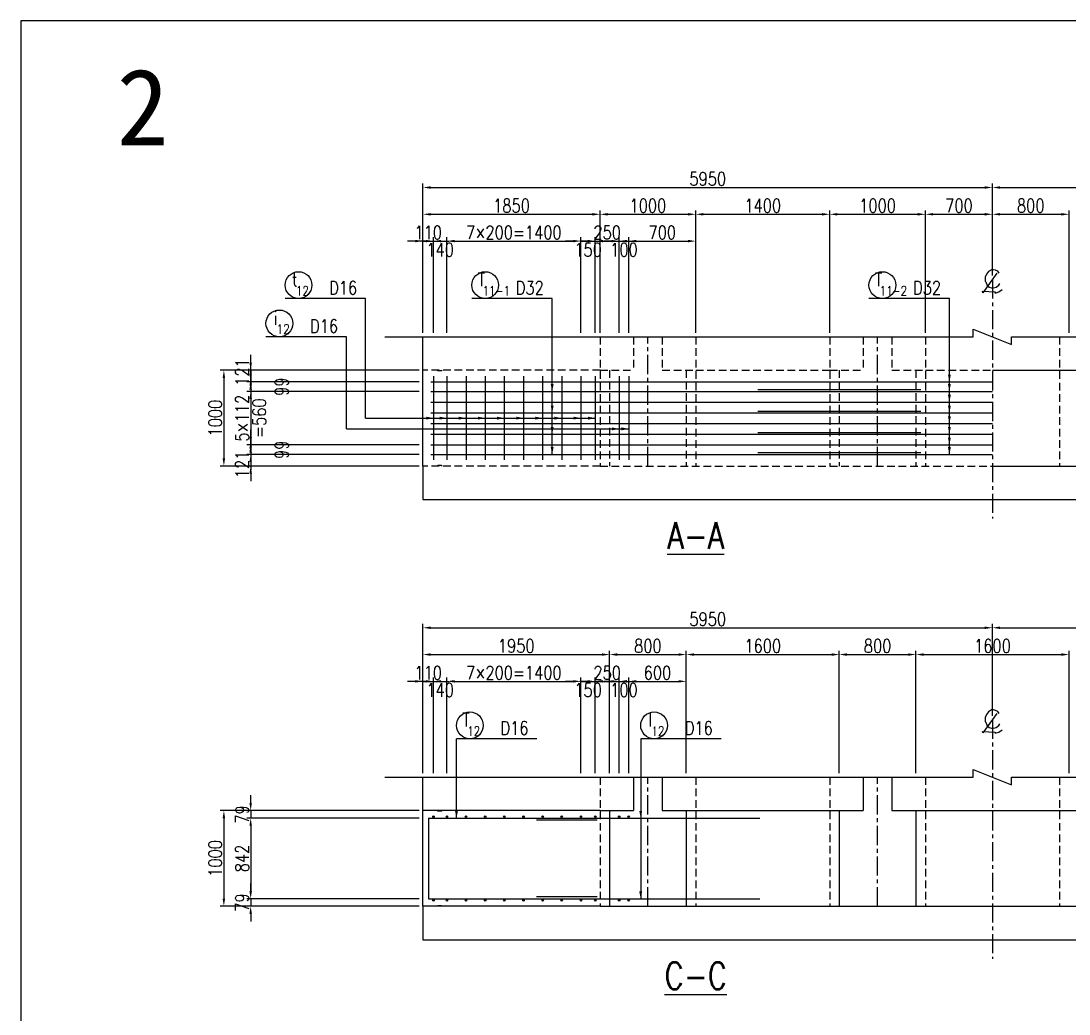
# Model space of a CAD drawing. Header units: millimetres. Extents: x -41433 to 131500, y -94900 to 39745.
# Drawn here: x 0 to 10950, y -53876 to -43500 of the extents above; entities that cross this region are included whole.
import ezdxf
from ezdxf.enums import TextEntityAlignment as Align

# ---------------------------------------------------------------- set-up
doc = ezdxf.new("R2010")
doc.units = ezdxf.units.MM
doc.header["$LTSCALE"] = 160
doc.header["$MEASUREMENT"] = 0
doc.linetypes.add('CENTER', pattern=[2, 1.25, -0.25, 0.25, -0.25])
doc.linetypes.add('DASHED', pattern=[0.75, 0.5, -0.25])
doc.layers.get('0').update_dxf_attribs({"linetype": 'CONTINUOUS'})
doc.layers.get('DEFPOINTS').update_dxf_attribs({"color": 53, "linetype": 'CONTINUOUS'})
for name, color, linetype in [('CENTER', 6, 'CENTER'), ('DIM', 6, 'CONTINUOUS'), ('DIM-L', 6, 'CONTINUOUS'), ('GAIKEI-KEIKAKU', 4, 'CONTINUOUS'), ('TEKKIN-C', 3, 'CONTINUOUS'), ('TEKKIN-R', 3, 'CONTINUOUS'), ('TEKKIN-S', 3, 'CONTINUOUS'), ('TEXT', 4, 'CONTINUOUS'), ('TITLE', 3, 'CONTINUOUS')]:
    doc.layers.add(name, color=color, linetype=linetype)
doc.styles.add('DIM-TEXT', font='ROMANS', dxfattribs={"width": 0.8, "bigfont": 'EXTFONT'})
doc.styles.add('MSゴシック', font='')
doc.styles.add('romans', font='romans.shx', dxfattribs={"bigfont": 'extfont.shx'})
doc.styles.get('MSゴシック').set_extended_font_data('MS Gothic')
doc.dimstyles.new('DIM40', dxfattribs={"dimscale": 40, "dimtxt": 3.5, "dimasz": 2, "dimexe": 1, "dimexo": 1, "dimgap": 0.5, "dimtad": 1, "dimdec": 0, "dimzin": 9, "dimdsep": 46, "dimtxsty": 'DIM-TEXT', "dimcen": 0, "dimclrt": 4, "dimaunit": 1, "dimadec": 4, "dimazin": 0, "dimtfac": 1, "dimtdec": 0, "dimtix": 1, "dimtmove": 2, "dimatfit": 0, "dimfxl": 1, "dimlwd": -1, "dimlwe": -1, "dimarcsym": 0})

# ---------------------------------------------------------------- blocks, each defined once
blk = doc.blocks.new('A$C25330FEC')
at = {"layer": 'TEXT', "linetype": 'Continuous', "ltscale": 50}
for p, q in [((46, 65), (-100, -139)), ((-62, 53), (-75, 23)), ((-75, 23), (-75, -19)), ((-41, 81), (-62, 53)), ((-10, 101), (-41, 81)), ((10, 101), (-10, 101)), ((32, 96), (10, 101)), ((55, 85), (32, 96)), ((70, 65), (55, 85)), ((-75, -19), (-68, -26)), ((-68, -26), (-56, -65)), ((-56, -65), (-34, -83)), ((-34, -83), (-10, -89)), ((-10, -89), (10, -89)), ((10, -89), (40, -83)), ((40, -83), (66, -61)), ((66, -61), (78, -43)), ((66, -130), (100, -105)), ((-104, -123), (28, -131)), ((-100, -139), (-104, -123)), ((28, -131), (23, -139)), ((23, -139), (38, -139)), ((38, -139), (66, -130))]:
    blk.add_line(p, q, dxfattribs=at)
blk = doc.blocks.new('ARROW_4')
at = {"color": 0}
blk.add_solid([(0, 0), (-1, 0.2), (-1, -0.2)], dxfattribs=at)
blk = doc.blocks.new('*D886')
at = {"layer": 'DEFPOINTS', "color": 0, "transparency": 16777216}
for p in [(4450, -50400), (4310, -51400), (4450, -51400)]:
    blk.add_point(p, dxfattribs=at)
at = {"layer": 'DIM', "color": 0, "transparency": 16777216}
for p, q in [((4310, -51360), (4310, -50360)), ((4450, -51360), (4450, -50360)), ((4230, -50400), (4150, -50400)), ((4310, -50400), (4450, -50400)), ((4530, -50400), (4610, -50400))]:
    blk.add_line(p, q, dxfattribs=at)
for points in [[(4230, -50387), (4230, -50413), (4310, -50400)], [(4530, -50387), (4530, -50413), (4450, -50400)]]:
    blk.add_solid(points, dxfattribs=at)
at = {"layer": 'DIM', "color": 4, "transparency": 16777216, "insert": (4380, -50490), "char_height": 140, "attachment_point": 5, "style": 'DIM-TEXT'}
blk.add_mtext('140', dxfattribs=at)
blk = doc.blocks.new('*D887')
at = {"layer": 'DEFPOINTS', "color": 0, "transparency": 16777216}
for p in [(5850, -50400), (4450, -51400), (5850, -51400)]:
    blk.add_point(p, dxfattribs=at)
at = {"layer": 'DIM', "color": 0, "transparency": 16777216}
for p, q in [((4450, -51360), (4450, -50360)), ((5850, -51360), (5850, -50360)), ((4530, -50400), (5770, -50400))]:
    blk.add_line(p, q, dxfattribs=at)
for points in [[(4530, -50387), (4530, -50413), (4450, -50400)], [(5770, -50387), (5770, -50413), (5850, -50400)]]:
    blk.add_solid(points, dxfattribs=at)
at = {"layer": 'DIM', "color": 4, "transparency": 16777216, "insert": (5150, -50310), "char_height": 140, "attachment_point": 5, "style": 'DIM-TEXT'}
blk.add_mtext('7×200=1400', dxfattribs=at)
blk = doc.blocks.new('*D890')
at = {"layer": 'DEFPOINTS', "color": 0, "transparency": 16777216}
for p in [(4310, -50400), (4200, -51400), (4310, -51400)]:
    blk.add_point(p, dxfattribs=at)
at = {"layer": 'DIM', "color": 0, "transparency": 16777216}
for p, q in [((4200, -51360), (4200, -50360)), ((4310, -51360), (4310, -50360)), ((4120, -50400), (4040, -50400)), ((4200, -50400), (4310, -50400)), ((4390, -50400), (4470, -50400))]:
    blk.add_line(p, q, dxfattribs=at)
for points in [[(4120, -50387), (4120, -50413), (4200, -50400)], [(4390, -50387), (4390, -50413), (4310, -50400)]]:
    blk.add_solid(points, dxfattribs=at)
at = {"layer": 'DIM', "color": 4, "transparency": 16777216, "insert": (4255, -50310), "char_height": 140, "attachment_point": 5, "style": 'DIM-TEXT'}
blk.add_mtext('110', dxfattribs=at)
blk = doc.blocks.new('*D891')
at = {"layer": 'DEFPOINTS', "color": 0, "transparency": 16777216}
for p in [(4200, -51750), (2120, -52750), (4200, -52750)]:
    blk.add_point(p, dxfattribs=at)
at = {"layer": 'DIM', "color": 0, "transparency": 16777216}
for p, q in [((4160, -51750), (2080, -51750)), ((2120, -51830), (2120, -52670)), ((4160, -52750), (2080, -52750))]:
    blk.add_line(p, q, dxfattribs=at)
for points in [[(2107, -51830), (2133, -51830), (2120, -51750)], [(2107, -52670), (2133, -52670), (2120, -52750)]]:
    blk.add_solid(points, dxfattribs=at)
at = {"layer": 'DIM', "color": 4, "transparency": 16777216, "insert": (2030, -52250), "char_height": 140, "attachment_point": 5, "rotation": 90, "style": 'DIM-TEXT'}
blk.add_mtext('1000', dxfattribs=at)
blk = doc.blocks.new('*D892')
at = {"layer": 'DEFPOINTS', "color": 0, "transparency": 16777216}
for p in [(6150, -50120), (4200, -51400), (6150, -51400)]:
    blk.add_point(p, dxfattribs=at)
at = {"layer": 'DIM', "color": 0, "transparency": 16777216}
for p, q in [((4200, -51360), (4200, -50080)), ((4280, -50120), (6070, -50120)), ((6150, -51360), (6150, -50080))]:
    blk.add_line(p, q, dxfattribs=at)
for points in [[(4280, -50107), (4280, -50133), (4200, -50120)], [(6070, -50107), (6070, -50133), (6150, -50120)]]:
    blk.add_solid(points, dxfattribs=at)
at = {"layer": 'DIM', "color": 4, "transparency": 16777216, "insert": (5175, -50030), "char_height": 140, "attachment_point": 5, "style": 'DIM-TEXT'}
blk.add_mtext('1950', dxfattribs=at)
blk = doc.blocks.new('*D893')
at = {"layer": 'DEFPOINTS', "color": 0, "transparency": 16777216}
for p in [(6950, -50120), (6150, -51400), (6950, -51400)]:
    blk.add_point(p, dxfattribs=at)
at = {"layer": 'DIM', "color": 0, "transparency": 16777216}
for p, q in [((6150, -51360), (6150, -50080)), ((6230, -50120), (6870, -50120)), ((6950, -51360), (6950, -50080))]:
    blk.add_line(p, q, dxfattribs=at)
for points in [[(6230, -50107), (6230, -50133), (6150, -50120)], [(6870, -50107), (6870, -50133), (6950, -50120)]]:
    blk.add_solid(points, dxfattribs=at)
at = {"layer": 'DIM', "color": 4, "transparency": 16777216, "insert": (6550, -50030), "char_height": 140, "attachment_point": 5, "style": 'DIM-TEXT'}
blk.add_mtext('800', dxfattribs=at)
blk = doc.blocks.new('*D894')
at = {"layer": 'DEFPOINTS', "color": 0, "transparency": 16777216}
for p in [(6000, -50400), (5850, -51400), (6000, -51400)]:
    blk.add_point(p, dxfattribs=at)
at = {"layer": 'DIM', "color": 0, "transparency": 16777216}
for p, q in [((5850, -51360), (5850, -50360)), ((6000, -51360), (6000, -50360)), ((5770, -50400), (5690, -50400)), ((5850, -50400), (6000, -50400)), ((6080, -50400), (6160, -50400))]:
    blk.add_line(p, q, dxfattribs=at)
for points in [[(5770, -50387), (5770, -50413), (5850, -50400)], [(6080, -50387), (6080, -50413), (6000, -50400)]]:
    blk.add_solid(points, dxfattribs=at)
at = {"layer": 'DIM', "color": 4, "transparency": 16777216, "insert": (5925, -50490), "char_height": 140, "attachment_point": 5, "style": 'DIM-TEXT'}
blk.add_mtext('150', dxfattribs=at)
blk = doc.blocks.new('*D895')
at = {"layer": 'DEFPOINTS', "color": 0, "transparency": 16777216}
for p in [(6250, -50400), (6000, -51400), (6250, -51400)]:
    blk.add_point(p, dxfattribs=at)
at = {"layer": 'DIM', "color": 0, "transparency": 16777216}
for p, q in [((6000, -51360), (6000, -50360)), ((6250, -51360), (6250, -50360)), ((5920, -50400), (5840, -50400)), ((6000, -50400), (6250, -50400)), ((6330, -50400), (6410, -50400))]:
    blk.add_line(p, q, dxfattribs=at)
for points in [[(5920, -50387), (5920, -50413), (6000, -50400)], [(6330, -50387), (6330, -50413), (6250, -50400)]]:
    blk.add_solid(points, dxfattribs=at)
at = {"layer": 'DIM', "color": 4, "transparency": 16777216, "insert": (6125, -50310), "char_height": 140, "attachment_point": 5, "style": 'DIM-TEXT'}
blk.add_mtext('250', dxfattribs=at)
blk = doc.blocks.new('*D896')
at = {"layer": 'DEFPOINTS', "color": 0, "transparency": 16777216}
for p in [(6350, -50400), (6250, -51400), (6350, -51400)]:
    blk.add_point(p, dxfattribs=at)
at = {"layer": 'DIM', "color": 0, "transparency": 16777216}
for p, q in [((6250, -51360), (6250, -50360)), ((6350, -51360), (6350, -50360)), ((6170, -50400), (6090, -50400)), ((6250, -50400), (6350, -50400)), ((6430, -50400), (6510, -50400))]:
    blk.add_line(p, q, dxfattribs=at)
for points in [[(6170, -50387), (6170, -50413), (6250, -50400)], [(6430, -50387), (6430, -50413), (6350, -50400)]]:
    blk.add_solid(points, dxfattribs=at)
at = {"layer": 'DIM', "color": 4, "transparency": 16777216, "insert": (6300, -50490), "char_height": 140, "attachment_point": 5, "style": 'DIM-TEXT'}
blk.add_mtext('100', dxfattribs=at)
blk = doc.blocks.new('*D897')
at = {"layer": 'DEFPOINTS', "color": 0, "transparency": 16777216}
for p in [(8550, -50120), (6950, -51400), (8550, -51400)]:
    blk.add_point(p, dxfattribs=at)
at = {"layer": 'DIM', "color": 0, "transparency": 16777216}
for p, q in [((6950, -51360), (6950, -50080)), ((7030, -50120), (8470, -50120)), ((8550, -51360), (8550, -50080))]:
    blk.add_line(p, q, dxfattribs=at)
for points in [[(7030, -50107), (7030, -50133), (6950, -50120)], [(8470, -50107), (8470, -50133), (8550, -50120)]]:
    blk.add_solid(points, dxfattribs=at)
at = {"layer": 'DIM', "color": 4, "transparency": 16777216, "insert": (7750, -50030), "char_height": 140, "attachment_point": 5, "style": 'DIM-TEXT'}
blk.add_mtext('1600', dxfattribs=at)
blk = doc.blocks.new('*D898')
at = {"layer": 'DEFPOINTS', "color": 0, "transparency": 16777216}
for p in [(9350, -50120), (8550, -51400), (9350, -51400)]:
    blk.add_point(p, dxfattribs=at)
at = {"layer": 'DIM', "color": 0, "transparency": 16777216}
for p, q in [((8550, -51360), (8550, -50080)), ((8630, -50120), (9270, -50120)), ((9350, -51360), (9350, -50080))]:
    blk.add_line(p, q, dxfattribs=at)
for points in [[(8630, -50107), (8630, -50133), (8550, -50120)], [(9270, -50107), (9270, -50133), (9350, -50120)]]:
    blk.add_solid(points, dxfattribs=at)
at = {"layer": 'DIM', "color": 4, "transparency": 16777216, "insert": (8950, -50030), "char_height": 140, "attachment_point": 5, "style": 'DIM-TEXT'}
blk.add_mtext('800', dxfattribs=at)
blk = doc.blocks.new('*D903')
at = {"layer": 'DEFPOINTS', "color": 0, "transparency": 16777216}
for p in [(6950, -50400), (6350, -51400), (6950, -51400)]:
    blk.add_point(p, dxfattribs=at)
at = {"layer": 'DIM', "color": 0, "transparency": 16777216}
for p, q in [((6350, -51360), (6350, -50360)), ((6950, -51360), (6950, -50360)), ((6430, -50400), (6870, -50400))]:
    blk.add_line(p, q, dxfattribs=at)
for points in [[(6430, -50387), (6430, -50413), (6350, -50400)], [(6870, -50387), (6870, -50413), (6950, -50400)]]:
    blk.add_solid(points, dxfattribs=at)
at = {"layer": 'DIM', "color": 4, "transparency": 16777216, "insert": (6650, -50310), "char_height": 140, "attachment_point": 5, "style": 'DIM-TEXT'}
blk.add_mtext('600', dxfattribs=at)
blk = doc.blocks.new('*D849')
at = {"layer": 'DEFPOINTS', "color": 0, "transparency": 16777216}
for p in [(4450, -45800), (4310, -46800), (4450, -46800)]:
    blk.add_point(p, dxfattribs=at)
at = {"layer": 'DIM', "color": 0, "transparency": 16777216}
for p, q in [((4310, -46760), (4310, -45760)), ((4450, -46760), (4450, -45760)), ((4230, -45800), (4150, -45800)), ((4310, -45800), (4450, -45800)), ((4530, -45800), (4610, -45800))]:
    blk.add_line(p, q, dxfattribs=at)
for points in [[(4230, -45787), (4230, -45813), (4310, -45800)], [(4530, -45787), (4530, -45813), (4450, -45800)]]:
    blk.add_solid(points, dxfattribs=at)
at = {"layer": 'DIM', "color": 4, "transparency": 16777216, "insert": (4380, -45890), "char_height": 140, "attachment_point": 5, "style": 'DIM-TEXT'}
blk.add_mtext('140', dxfattribs=at)
blk = doc.blocks.new('*D850')
at = {"layer": 'DEFPOINTS', "color": 0, "transparency": 16777216}
for p in [(5850, -45800), (4450, -46800), (5850, -46800)]:
    blk.add_point(p, dxfattribs=at)
at = {"layer": 'DIM', "color": 0, "transparency": 16777216}
for p, q in [((4450, -46760), (4450, -45760)), ((5850, -46760), (5850, -45760)), ((4530, -45800), (5770, -45800))]:
    blk.add_line(p, q, dxfattribs=at)
for points in [[(4530, -45787), (4530, -45813), (4450, -45800)], [(5770, -45787), (5770, -45813), (5850, -45800)]]:
    blk.add_solid(points, dxfattribs=at)
at = {"layer": 'DIM', "color": 4, "transparency": 16777216, "insert": (5150, -45710), "char_height": 140, "attachment_point": 5, "style": 'DIM-TEXT'}
blk.add_mtext('7×200=1400', dxfattribs=at)
blk = doc.blocks.new('*D858')
at = {"layer": 'DEFPOINTS', "color": 0, "transparency": 16777216}
for p in [(4310, -45800), (4200, -46800), (4310, -46800)]:
    blk.add_point(p, dxfattribs=at)
at = {"layer": 'DIM', "color": 0, "transparency": 16777216}
for p, q in [((4200, -46760), (4200, -45760)), ((4310, -46760), (4310, -45760)), ((4120, -45800), (4040, -45800)), ((4200, -45800), (4310, -45800)), ((4390, -45800), (4470, -45800))]:
    blk.add_line(p, q, dxfattribs=at)
for points in [[(4120, -45787), (4120, -45813), (4200, -45800)], [(4390, -45787), (4390, -45813), (4310, -45800)]]:
    blk.add_solid(points, dxfattribs=at)
at = {"layer": 'DIM', "color": 4, "transparency": 16777216, "insert": (4255, -45710), "char_height": 140, "attachment_point": 5, "style": 'DIM-TEXT'}
blk.add_mtext('110', dxfattribs=at)
blk = doc.blocks.new('*D859')
at = {"layer": 'DEFPOINTS', "color": 0, "transparency": 16777216}
for p in [(4200, -48029), (2400, -48150), (4200, -48150)]:
    blk.add_point(p, dxfattribs=at)
at = {"layer": 'DIM', "color": 0, "transparency": 16777216}
for p, q in [((2400, -47949), (2400, -47869)), ((4160, -48029), (2360, -48029)), ((2400, -48029), (2400, -48150)), ((4160, -48150), (2360, -48150)), ((2400, -48230), (2400, -48310))]:
    blk.add_line(p, q, dxfattribs=at)
for points in [[(2387, -47949), (2413, -47949), (2400, -48029)], [(2387, -48230), (2413, -48230), (2400, -48150)]]:
    blk.add_solid(points, dxfattribs=at)
at = {"layer": 'DIM', "color": 4, "transparency": 16777216, "insert": (2310, -48133), "char_height": 140, "attachment_point": 5, "rotation": 90, "style": 'DIM-TEXT'}
blk.add_mtext('121', dxfattribs=at)
blk = doc.blocks.new('*D860')
at = {"layer": 'DEFPOINTS', "color": 0, "transparency": 16777216}
for p in [(4200, -47930), (2400, -48029), (4200, -48029)]:
    blk.add_point(p, dxfattribs=at)
at = {"layer": 'DIM', "color": 0, "transparency": 16777216}
for p, q in [((2400, -47850), (2400, -47770)), ((4160, -47930), (2360, -47930)), ((2400, -47930), (2400, -48029)), ((4160, -48029), (2360, -48029)), ((2400, -48109), (2400, -48189))]:
    blk.add_line(p, q, dxfattribs=at)
for points in [[(2387, -47850), (2413, -47850), (2400, -47930)], [(2387, -48109), (2413, -48109), (2400, -48029)]]:
    blk.add_solid(points, dxfattribs=at)
at = {"layer": 'DIM', "color": 4, "transparency": 16777216, "insert": (2607, -47980), "char_height": 140, "attachment_point": 5, "rotation": 90, "style": 'DIM-TEXT'}
blk.add_mtext('\\P99', dxfattribs=at)
blk = doc.blocks.new('*D861')
at = {"layer": 'DEFPOINTS', "color": 0, "transparency": 16777216}
for p in [(4200, -47370), (2400, -47930), (4200, -47930)]:
    blk.add_point(p, dxfattribs=at)
at = {"layer": 'DIM', "color": 0, "transparency": 16777216}
for p, q in [((2400, -47290), (2400, -47210)), ((4160, -47370), (2360, -47370)), ((2400, -47370), (2400, -47930)), ((4160, -47930), (2360, -47930)), ((2400, -48010), (2400, -48090))]:
    blk.add_line(p, q, dxfattribs=at)
for points in [[(2387, -47290), (2413, -47290), (2400, -47370)], [(2387, -48010), (2413, -48010), (2400, -47930)]]:
    blk.add_solid(points, dxfattribs=at)
at = {"layer": 'DIM', "color": 4, "transparency": 16777216, "char_height": 140, "attachment_point": 5, "rotation": 90, "style": 'DIM-TEXT'}
for s, insert in [('5×112', (2310, -47650)), ('=560', (2490, -47650))]:
    blk.add_mtext(s, dxfattribs=dict(at, insert=insert))
blk = doc.blocks.new('*D862')
at = {"layer": 'DEFPOINTS', "color": 0, "transparency": 16777216}
for p in [(4200, -47271), (2400, -47370), (4200, -47370)]:
    blk.add_point(p, dxfattribs=at)
at = {"layer": 'DIM', "color": 0, "transparency": 16777216}
for p, q in [((2400, -47191), (2400, -47111)), ((4160, -47271), (2360, -47271)), ((2400, -47271), (2400, -47370)), ((4160, -47370), (2360, -47370)), ((2400, -47450), (2400, -47530))]:
    blk.add_line(p, q, dxfattribs=at)
for points in [[(2387, -47191), (2413, -47191), (2400, -47271)], [(2387, -47450), (2413, -47450), (2400, -47370)]]:
    blk.add_solid(points, dxfattribs=at)
at = {"layer": 'DIM', "color": 4, "transparency": 16777216, "insert": (2607, -47321), "char_height": 140, "attachment_point": 5, "rotation": 90, "style": 'DIM-TEXT'}
blk.add_mtext('\\P99', dxfattribs=at)
blk = doc.blocks.new('*D863')
at = {"layer": 'DEFPOINTS', "color": 0, "transparency": 16777216}
for p in [(4200, -47150), (2400, -47271), (4200, -47271)]:
    blk.add_point(p, dxfattribs=at)
at = {"layer": 'DIM', "color": 0, "transparency": 16777216}
for p, q in [((2400, -47070), (2400, -46990)), ((4160, -47150), (2360, -47150)), ((2400, -47150), (2400, -47271)), ((4160, -47271), (2360, -47271)), ((2400, -47351), (2400, -47431))]:
    blk.add_line(p, q, dxfattribs=at)
for points in [[(2387, -47070), (2413, -47070), (2400, -47150)], [(2387, -47351), (2413, -47351), (2400, -47271)]]:
    blk.add_solid(points, dxfattribs=at)
at = {"layer": 'DIM', "color": 4, "transparency": 16777216, "insert": (2310, -47168), "char_height": 140, "attachment_point": 5, "rotation": 90, "style": 'DIM-TEXT'}
blk.add_mtext('121', dxfattribs=at)
blk = doc.blocks.new('*D864')
at = {"layer": 'DEFPOINTS', "color": 0, "transparency": 16777216}
for p in [(4200, -47150), (2120, -48150), (4200, -48150)]:
    blk.add_point(p, dxfattribs=at)
at = {"layer": 'DIM', "color": 0, "transparency": 16777216}
for p, q in [((4160, -47150), (2080, -47150)), ((2120, -47230), (2120, -48070)), ((4160, -48150), (2080, -48150))]:
    blk.add_line(p, q, dxfattribs=at)
for points in [[(2107, -47230), (2133, -47230), (2120, -47150)], [(2107, -48070), (2133, -48070), (2120, -48150)]]:
    blk.add_solid(points, dxfattribs=at)
at = {"layer": 'DIM', "color": 4, "transparency": 16777216, "insert": (2030, -47650), "char_height": 140, "attachment_point": 5, "rotation": 90, "style": 'DIM-TEXT'}
blk.add_mtext('1000', dxfattribs=at)
blk = doc.blocks.new('*D865')
at = {"layer": 'DEFPOINTS', "color": 0, "transparency": 16777216}
for p in [(16100, -45240), (10150, -46200), (16100, -46800)]:
    blk.add_point(p, dxfattribs=at)
at = {"layer": 'DIM', "color": 0, "transparency": 16777216}
for p, q in [((10150, -46160), (10150, -45200)), ((16100, -46760), (16100, -45200)), ((10230, -45240), (16020, -45240))]:
    blk.add_line(p, q, dxfattribs=at)
for points in [[(10230, -45227), (10230, -45253), (10150, -45240)], [(16020, -45227), (16020, -45253), (16100, -45240)]]:
    blk.add_solid(points, dxfattribs=at)
at = {"layer": 'DIM', "color": 4, "transparency": 16777216, "insert": (13125, -45150), "char_height": 140, "attachment_point": 5, "style": 'DIM-TEXT'}
blk.add_mtext('5950', dxfattribs=at)
blk = doc.blocks.new('*D866')
at = {"layer": 'DEFPOINTS', "color": 0, "transparency": 16777216}
for p in [(6050, -45520), (4200, -46800), (6050, -46800)]:
    blk.add_point(p, dxfattribs=at)
at = {"layer": 'DIM', "color": 0, "transparency": 16777216}
for p, q in [((4200, -46760), (4200, -45480)), ((4280, -45520), (5970, -45520)), ((6050, -46760), (6050, -45480))]:
    blk.add_line(p, q, dxfattribs=at)
for points in [[(4280, -45507), (4280, -45533), (4200, -45520)], [(5970, -45507), (5970, -45533), (6050, -45520)]]:
    blk.add_solid(points, dxfattribs=at)
at = {"layer": 'DIM', "color": 4, "transparency": 16777216, "insert": (5125, -45430), "char_height": 140, "attachment_point": 5, "style": 'DIM-TEXT'}
blk.add_mtext('1850', dxfattribs=at)
blk = doc.blocks.new('*D867')
at = {"layer": 'DEFPOINTS', "color": 0, "transparency": 16777216}
for p in [(10150, -45240), (10150, -46200), (4200, -46800)]:
    blk.add_point(p, dxfattribs=at)
at = {"layer": 'DIM', "color": 0, "transparency": 16777216}
for p, q in [((4200, -46760), (4200, -45200)), ((10150, -46160), (10150, -45200)), ((4280, -45240), (10070, -45240))]:
    blk.add_line(p, q, dxfattribs=at)
for points in [[(4280, -45227), (4280, -45253), (4200, -45240)], [(10070, -45227), (10070, -45253), (10150, -45240)]]:
    blk.add_solid(points, dxfattribs=at)
at = {"layer": 'DIM', "color": 4, "transparency": 16777216, "insert": (7175, -45150), "char_height": 140, "attachment_point": 5, "style": 'DIM-TEXT'}
blk.add_mtext('5950', dxfattribs=at)
blk = doc.blocks.new('*D868')
at = {"layer": 'DEFPOINTS', "color": 0, "transparency": 16777216}
for p in [(7050, -45520), (6050, -46800), (7050, -46800)]:
    blk.add_point(p, dxfattribs=at)
at = {"layer": 'DIM', "color": 0, "transparency": 16777216}
for p, q in [((6050, -46760), (6050, -45480)), ((6130, -45520), (6970, -45520)), ((7050, -46760), (7050, -45480))]:
    blk.add_line(p, q, dxfattribs=at)
for points in [[(6130, -45507), (6130, -45533), (6050, -45520)], [(6970, -45507), (6970, -45533), (7050, -45520)]]:
    blk.add_solid(points, dxfattribs=at)
at = {"layer": 'DIM', "color": 4, "transparency": 16777216, "insert": (6550, -45430), "char_height": 140, "attachment_point": 5, "style": 'DIM-TEXT'}
blk.add_mtext('1000', dxfattribs=at)
blk = doc.blocks.new('*D869')
at = {"layer": 'DEFPOINTS', "color": 0, "transparency": 16777216}
for p in [(6000, -45800), (5850, -46800), (6000, -46800)]:
    blk.add_point(p, dxfattribs=at)
at = {"layer": 'DIM', "color": 0, "transparency": 16777216}
for p, q in [((5850, -46760), (5850, -45760)), ((6000, -46760), (6000, -45760)), ((5770, -45800), (5690, -45800)), ((5850, -45800), (6000, -45800)), ((6080, -45800), (6160, -45800))]:
    blk.add_line(p, q, dxfattribs=at)
for points in [[(5770, -45787), (5770, -45813), (5850, -45800)], [(6080, -45787), (6080, -45813), (6000, -45800)]]:
    blk.add_solid(points, dxfattribs=at)
at = {"layer": 'DIM', "color": 4, "transparency": 16777216, "insert": (5925, -45890), "char_height": 140, "attachment_point": 5, "style": 'DIM-TEXT'}
blk.add_mtext('150', dxfattribs=at)
blk = doc.blocks.new('*D870')
at = {"layer": 'DEFPOINTS', "color": 0, "transparency": 16777216}
for p in [(6250, -45800), (6000, -46800), (6250, -46800)]:
    blk.add_point(p, dxfattribs=at)
at = {"layer": 'DIM', "color": 0, "transparency": 16777216}
for p, q in [((6000, -46760), (6000, -45760)), ((6250, -46760), (6250, -45760)), ((5920, -45800), (5840, -45800)), ((6000, -45800), (6250, -45800)), ((6330, -45800), (6410, -45800))]:
    blk.add_line(p, q, dxfattribs=at)
for points in [[(5920, -45787), (5920, -45813), (6000, -45800)], [(6330, -45787), (6330, -45813), (6250, -45800)]]:
    blk.add_solid(points, dxfattribs=at)
at = {"layer": 'DIM', "color": 4, "transparency": 16777216, "insert": (6125, -45710), "char_height": 140, "attachment_point": 5, "style": 'DIM-TEXT'}
blk.add_mtext('250', dxfattribs=at)
blk = doc.blocks.new('*D871')
at = {"layer": 'DEFPOINTS', "color": 0, "transparency": 16777216}
for p in [(6350, -45800), (6250, -46800), (6350, -46800)]:
    blk.add_point(p, dxfattribs=at)
at = {"layer": 'DIM', "color": 0, "transparency": 16777216}
for p, q in [((6250, -46760), (6250, -45760)), ((6350, -46760), (6350, -45760)), ((6170, -45800), (6090, -45800)), ((6250, -45800), (6350, -45800)), ((6430, -45800), (6510, -45800))]:
    blk.add_line(p, q, dxfattribs=at)
for points in [[(6170, -45787), (6170, -45813), (6250, -45800)], [(6430, -45787), (6430, -45813), (6350, -45800)]]:
    blk.add_solid(points, dxfattribs=at)
at = {"layer": 'DIM', "color": 4, "transparency": 16777216, "insert": (6300, -45890), "char_height": 140, "attachment_point": 5, "style": 'DIM-TEXT'}
blk.add_mtext('100', dxfattribs=at)
blk = doc.blocks.new('*D872')
at = {"layer": 'DEFPOINTS', "color": 0, "transparency": 16777216}
for p in [(8450, -45520), (7050, -46800), (8450, -46800)]:
    blk.add_point(p, dxfattribs=at)
at = {"layer": 'DIM', "color": 0, "transparency": 16777216}
for p, q in [((7050, -46760), (7050, -45480)), ((7130, -45520), (8370, -45520)), ((8450, -46760), (8450, -45480))]:
    blk.add_line(p, q, dxfattribs=at)
for points in [[(7130, -45507), (7130, -45533), (7050, -45520)], [(8370, -45507), (8370, -45533), (8450, -45520)]]:
    blk.add_solid(points, dxfattribs=at)
at = {"layer": 'DIM', "color": 4, "transparency": 16777216, "insert": (7750, -45430), "char_height": 140, "attachment_point": 5, "style": 'DIM-TEXT'}
blk.add_mtext('1400', dxfattribs=at)
blk = doc.blocks.new('*D873')
at = {"layer": 'DEFPOINTS', "color": 0, "transparency": 16777216}
for p in [(9450, -45520), (8450, -46800), (9450, -46800)]:
    blk.add_point(p, dxfattribs=at)
at = {"layer": 'DIM', "color": 0, "transparency": 16777216}
for p, q in [((8450, -46760), (8450, -45480)), ((8530, -45520), (9370, -45520)), ((9450, -46760), (9450, -45480))]:
    blk.add_line(p, q, dxfattribs=at)
for points in [[(8530, -45507), (8530, -45533), (8450, -45520)], [(9370, -45507), (9370, -45533), (9450, -45520)]]:
    blk.add_solid(points, dxfattribs=at)
at = {"layer": 'DIM', "color": 4, "transparency": 16777216, "insert": (8950, -45430), "char_height": 140, "attachment_point": 5, "style": 'DIM-TEXT'}
blk.add_mtext('1000', dxfattribs=at)
blk = doc.blocks.new('*D874')
at = {"layer": 'DEFPOINTS', "color": 0, "transparency": 16777216}
for p in [(10150, -45520), (10150, -46200), (9450, -46800)]:
    blk.add_point(p, dxfattribs=at)
at = {"layer": 'DIM', "color": 0, "transparency": 16777216}
for p, q in [((9450, -46760), (9450, -45480)), ((9530, -45520), (10070, -45520)), ((10150, -46160), (10150, -45480))]:
    blk.add_line(p, q, dxfattribs=at)
for points in [[(9530, -45507), (9530, -45533), (9450, -45520)], [(10070, -45507), (10070, -45533), (10150, -45520)]]:
    blk.add_solid(points, dxfattribs=at)
at = {"layer": 'DIM', "color": 4, "transparency": 16777216, "insert": (9800, -45430), "char_height": 140, "attachment_point": 5, "style": 'DIM-TEXT'}
blk.add_mtext('700', dxfattribs=at)
blk = doc.blocks.new('*D875')
at = {"layer": 'DEFPOINTS', "color": 0, "transparency": 16777216}
for p in [(10950, -45520), (10150, -46200), (10950, -46800)]:
    blk.add_point(p, dxfattribs=at)
at = {"layer": 'DIM', "color": 0, "transparency": 16777216}
for p, q in [((10150, -46160), (10150, -45480)), ((10230, -45520), (10870, -45520)), ((10950, -46760), (10950, -45480))]:
    blk.add_line(p, q, dxfattribs=at)
for points in [[(10230, -45507), (10230, -45533), (10150, -45520)], [(10870, -45507), (10870, -45533), (10950, -45520)]]:
    blk.add_solid(points, dxfattribs=at)
at = {"layer": 'DIM', "color": 4, "transparency": 16777216, "insert": (10550, -45430), "char_height": 140, "attachment_point": 5, "style": 'DIM-TEXT'}
blk.add_mtext('800', dxfattribs=at)
blk = doc.blocks.new('*D880')
at = {"layer": 'DEFPOINTS', "color": 0, "transparency": 16777216}
for p in [(7050, -45800), (6350, -46800), (7050, -46800)]:
    blk.add_point(p, dxfattribs=at)
at = {"layer": 'DIM', "color": 0, "transparency": 16777216}
for p, q in [((6350, -46760), (6350, -45760)), ((7050, -46760), (7050, -45760)), ((6430, -45800), (6970, -45800))]:
    blk.add_line(p, q, dxfattribs=at)
for points in [[(6430, -45787), (6430, -45813), (6350, -45800)], [(6970, -45787), (6970, -45813), (7050, -45800)]]:
    blk.add_solid(points, dxfattribs=at)
at = {"layer": 'DIM', "color": 4, "transparency": 16777216, "insert": (6700, -45710), "char_height": 140, "attachment_point": 5, "style": 'DIM-TEXT'}
blk.add_mtext('700', dxfattribs=at)
blk = doc.blocks.new('*D843')
at = {"layer": 'DEFPOINTS', "color": 0, "transparency": 16777216}
for p in [(2400, -52750), (4200, -52671), (4200, -52750)]:
    blk.add_point(p, dxfattribs=at)
at = {"layer": 'DIM', "color": 0, "transparency": 16777216}
for p, q in [((2400, -52591), (2400, -52511)), ((4160, -52671), (2360, -52671)), ((4160, -52750), (2360, -52750)), ((2400, -52671), (2400, -52750)), ((2400, -52830), (2400, -52910))]:
    blk.add_line(p, q, dxfattribs=at)
for points in [[(2387, -52591), (2413, -52591), (2400, -52671)], [(2387, -52830), (2413, -52830), (2400, -52750)]]:
    blk.add_solid(points, dxfattribs=at)
at = {"layer": 'DIM', "color": 4, "transparency": 16777216, "insert": (2310, -52711), "char_height": 140, "attachment_point": 5, "rotation": 90, "style": 'DIM-TEXT'}
blk.add_mtext('79', dxfattribs=at)
blk = doc.blocks.new('*D844')
at = {"layer": 'DEFPOINTS', "color": 0, "transparency": 16777216}
for p in [(4200, -51750), (2400, -51829), (4200, -51829)]:
    blk.add_point(p, dxfattribs=at)
at = {"layer": 'DIM', "color": 0, "transparency": 16777216}
for p, q in [((2400, -51670), (2400, -51590)), ((4160, -51750), (2360, -51750)), ((2400, -51750), (2400, -51829)), ((4160, -51829), (2360, -51829)), ((2400, -51909), (2400, -51989))]:
    blk.add_line(p, q, dxfattribs=at)
for points in [[(2387, -51670), (2413, -51670), (2400, -51750)], [(2387, -51909), (2413, -51909), (2400, -51829)]]:
    blk.add_solid(points, dxfattribs=at)
at = {"layer": 'DIM', "color": 4, "transparency": 16777216, "insert": (2310, -51790), "char_height": 140, "attachment_point": 5, "rotation": 90, "style": 'DIM-TEXT'}
blk.add_mtext('79', dxfattribs=at)
blk = doc.blocks.new('*D845')
at = {"layer": 'DEFPOINTS', "color": 0, "transparency": 16777216}
for p in [(4200, -51829), (2400, -52671), (4200, -52671)]:
    blk.add_point(p, dxfattribs=at)
at = {"layer": 'DIM', "color": 0, "transparency": 16777216}
for p, q in [((4160, -51829), (2360, -51829)), ((2400, -51909), (2400, -52591)), ((4160, -52671), (2360, -52671))]:
    blk.add_line(p, q, dxfattribs=at)
for points in [[(2387, -51909), (2413, -51909), (2400, -51829)], [(2387, -52591), (2413, -52591), (2400, -52671)]]:
    blk.add_solid(points, dxfattribs=at)
at = {"layer": 'DIM', "color": 4, "transparency": 16777216, "insert": (2310, -52250), "char_height": 140, "attachment_point": 5, "rotation": 90, "style": 'DIM-TEXT'}
blk.add_mtext('842', dxfattribs=at)
blk = doc.blocks.new('*D839')
at = {"layer": 'DEFPOINTS', "color": 0, "transparency": 16777216}
for p in [(10950, -50120), (9350, -51400), (10950, -51400)]:
    blk.add_point(p, dxfattribs=at)
at = {"layer": 'DIM', "color": 0, "transparency": 16777216}
for p, q in [((9350, -51360), (9350, -50080)), ((9430, -50120), (10870, -50120)), ((10950, -51360), (10950, -50080))]:
    blk.add_line(p, q, dxfattribs=at)
for points in [[(9430, -50107), (9430, -50133), (9350, -50120)], [(10870, -50107), (10870, -50133), (10950, -50120)]]:
    blk.add_solid(points, dxfattribs=at)
at = {"layer": 'DIM', "color": 4, "transparency": 16777216, "insert": (10150, -50030), "char_height": 140, "attachment_point": 5, "style": 'DIM-TEXT'}
blk.add_mtext('1600', dxfattribs=at)
blk = doc.blocks.new('*D1643')
at = {"layer": 'DEFPOINTS', "color": 0, "transparency": 16777216}
for p in [(16100, -49840), (10150, -50800), (16100, -51400)]:
    blk.add_point(p, dxfattribs=at)
at = {"layer": 'DIM', "color": 0, "transparency": 16777216}
for p, q in [((10150, -50760), (10150, -49800)), ((16100, -51360), (16100, -49800)), ((10230, -49840), (16020, -49840))]:
    blk.add_line(p, q, dxfattribs=at)
for points in [[(10230, -49827), (10230, -49853), (10150, -49840)], [(16020, -49827), (16020, -49853), (16100, -49840)]]:
    blk.add_solid(points, dxfattribs=at)
at = {"layer": 'DIM', "color": 4, "transparency": 16777216, "insert": (13125, -49750), "char_height": 140, "attachment_point": 5, "style": 'DIM-TEXT'}
blk.add_mtext('5950', dxfattribs=at)
blk = doc.blocks.new('*D1644')
at = {"layer": 'DEFPOINTS', "color": 0, "transparency": 16777216}
for p in [(10150, -49840), (10150, -50800), (4200, -51400)]:
    blk.add_point(p, dxfattribs=at)
at = {"layer": 'DIM', "color": 0, "transparency": 16777216}
for p, q in [((4200, -51360), (4200, -49800)), ((10150, -50760), (10150, -49800)), ((4280, -49840), (10070, -49840))]:
    blk.add_line(p, q, dxfattribs=at)
for points in [[(4280, -49827), (4280, -49853), (4200, -49840)], [(10070, -49827), (10070, -49853), (10150, -49840)]]:
    blk.add_solid(points, dxfattribs=at)
at = {"layer": 'DIM', "color": 4, "transparency": 16777216, "insert": (7175, -49750), "char_height": 140, "attachment_point": 5, "style": 'DIM-TEXT'}
blk.add_mtext('5950', dxfattribs=at)

msp = doc.modelspace()

# ---------------------------------------------------------------- linework, layer by layer
at = {"layer": 'CENTER'}
for p, q in [((10150, -46200), (10150, -48700)), ((6550, -48150), (6550, -46800)), ((8950, -48150), (8950, -46800)), ((10150, -50800), (10150, -53300)), ((6550, -52750), (6550, -51400)), ((8950, -52750), (8950, -51400))]:
    msp.add_line(p, q, dxfattribs=at)
at = {"layer": 'DEFPOINTS', "flags": 128}
msp.add_lwpolyline([(31500, -43500), (0, -43500), (0, -63900), (31500, -63900)], close=True, dxfattribs=at)
at = {"layer": 'DIM-L'}
for p, q in [((3600, -46400), (2760, -46400)), ((3600, -47650), (3600, -46400)), ((5550, -46400), (4710, -46400)), ((5550, -48029), (5550, -46400)), ((9700, -46400), (8860, -46400)), ((9700, -48029), (9700, -46400)), ((3400, -46800), (2560, -46800)), ((3400, -47762), (3400, -46800)), ((3600, -47650), (6000, -47650)), ((3400, -47762), (6350, -47762)), ((4550, -51829), (4550, -51000)), ((5390, -51000), (4550, -51000)), ((6475, -51000), (6475, -52671)), ((7315, -51000), (6475, -51000))]:
    msp.add_line(p, q, dxfattribs=at)
at = {"layer": 'DIM-L', "flags": 128}
for points in [[(3800, -46800), (9950, -46800), (9950, -46720), (10350, -46880), (10350, -46800), (16600, -46800)], [(3800, -51400), (9950, -51400), (9950, -51320), (10350, -51480), (10350, -51400), (16600, -51400)]]:
    msp.add_lwpolyline(points, dxfattribs=at)
at = {"layer": 'DIM-L'}
for centre in [(2900, -46260), (4850, -46260), (9000, -46260), (2700, -46660), (4690, -50860), (6615, -50860)]:
    msp.add_circle(centre, 140, dxfattribs=at)
at = {"layer": 'GAIKEI-KEIKAKU'}
for p, q in [((4200, -47150), (4200, -46800)), ((4200, -48150), (4200, -47150)), ((10150, -47150), (10850, -47150)), ((10850, -47150), (11200, -47150)), ((4200, -48150), (4200, -48500)), ((10150, -48150), (14250, -48150)), ((4200, -48500), (16100, -48500)), ((4200, -51750), (4200, -51400)), ((6400, -51400), (6400, -51750)), ((6700, -51400), (6700, -51750)), ((8800, -51400), (8800, -51750)), ((9100, -51400), (9100, -51750)), ((4200, -52750), (4200, -51750)), ((6050, -51750), (4200, -51750)), ((4355, -51755), (4350, -51750)), ((4395, -51755), (4355, -51755)), ((4400, -51750), (4395, -51755)), ((6050, -51750), (6400, -51750)), ((6150, -51750), (6150, -52750)), ((6700, -51750), (7050, -51750)), ((6950, -51750), (6950, -52750)), ((7050, -51750), (8450, -51750)), ((8450, -51750), (8800, -51750)), ((8550, -51750), (8550, -52750)), ((9100, -51750), (9450, -51750)), ((9350, -51750), (9350, -52750)), ((9450, -51750), (10150, -51750)), ((10150, -51750), (10850, -51750)), ((10850, -51750), (11200, -51750)), ((4200, -52750), (4200, -53100)), ((6050, -52750), (4200, -52750)), ((4355, -52745), (4350, -52750)), ((4395, -52745), (4355, -52745)), ((4400, -52750), (4395, -52745)), ((6050, -52750), (10150, -52750)), ((10150, -52750), (14250, -52750)), ((4200, -53100), (16100, -53100))]:
    msp.add_line(p, q, dxfattribs=at)
at = {"layer": 'GAIKEI-KEIKAKU', "linetype": 'DASHED'}
for p, q in [((6050, -46800), (6050, -48150)), ((6400, -46800), (6400, -47150)), ((6700, -46800), (6700, -47150)), ((7050, -46800), (7050, -48150)), ((8450, -46800), (8450, -48150)), ((8800, -46800), (8800, -47150)), ((9100, -46800), (9100, -47150)), ((9450, -46800), (9450, -48150)), ((10850, -46800), (10850, -48150)), ((6050, -47150), (4200, -47150)), ((6050, -47150), (6400, -47150)), ((6150, -47150), (6150, -48150)), ((6700, -47150), (7050, -47150)), ((6950, -47150), (6950, -48150)), ((7050, -47150), (8450, -47150)), ((8450, -47150), (8800, -47150)), ((8550, -47150), (8550, -48150)), ((9100, -47150), (9450, -47150)), ((9350, -47150), (9350, -48150)), ((9450, -47150), (10150, -47150)), ((6050, -48150), (4200, -48150)), ((6050, -48150), (10150, -48150)), ((6050, -51400), (6050, -52750)), ((7050, -51400), (7050, -52750)), ((8450, -51400), (8450, -52750)), ((9450, -51400), (9450, -52750)), ((10850, -51400), (10850, -52750))]:
    msp.add_line(p, q, dxfattribs=at)
at = {"layer": 'GAIKEI-KEIKAKU', "ltscale": 0.25}
for p, q in [((4355, -47155), (4350, -47150)), ((4395, -47155), (4355, -47155)), ((4400, -47150), (4395, -47155)), ((4355, -48145), (4350, -48150)), ((4395, -48145), (4355, -48145)), ((4400, -48150), (4395, -48145))]:
    msp.add_line(p, q, dxfattribs=at)
at = {"layer": 'TEKKIN-C'}
for p, q in [((4282, -47271), (10150, -47271)), ((4282, -47370), (10150, -47370)), ((4282, -47482), (10150, -47482)), ((4282, -47594), (10150, -47594)), ((4282, -47706), (10150, -47706)), ((4282, -47818), (10150, -47818)), ((4282, -47930), (10150, -47930)), ((4282, -48029), (10150, -48029)), ((4258, -51829), (7720, -51829)), ((4258, -51829), (4258, -52671)), ((4258, -52671), (7720, -52671))]:
    msp.add_line(p, q, dxfattribs=at)
at = {"layer": 'TEKKIN-R'}
for p, q in [((9400, -47355), (7700, -47355)), ((9400, -47579), (7700, -47579)), ((9400, -47803), (7700, -47803)), ((9400, -48014), (7700, -48014)), ((6021.27, -51849), (5387.51, -51849)), ((6021.27, -52651), (5387.51, -52651))]:
    msp.add_line(p, q, dxfattribs=at)
at = {"layer": 'TEKKIN-S'}
for p, q in [((4310, -47213), (4310, -48087)), ((4450, -47213), (4450, -48087)), ((4650, -47213), (4650, -48087)), ((4850, -47213), (4850, -48087)), ((5050, -47213), (5050, -48087)), ((5250, -47213), (5250, -48087)), ((5450, -47213), (5450, -48087)), ((5650, -47213), (5650, -48087)), ((5850, -47213), (5850, -48087)), ((6000, -47213), (6000, -48087)), ((6250, -47213), (6250, -48087)), ((6350, -47213), (6350, -48087))]:
    msp.add_line(p, q, dxfattribs=at)
for centre in [(4310, -51813), (4450, -51813), (4650, -51813), (4850, -51813), (5050, -51813), (5250, -51813), (5450, -51813), (5650, -51813), (5850, -51813), (6000, -51813), (6250, -51813), (6350, -51813), (4310, -52687), (4450, -52687), (4650, -52687), (4850, -52687), (5050, -52687), (5250, -52687), (5450, -52687), (5650, -52687), (5850, -52687), (6000, -52687), (6250, -52687), (6350, -52687)]:
    msp.add_circle(centre, 8, dxfattribs=at)

# ---------------------------------------------------------------- block references
at = {"layer": 'DIM-L', "xscale": 76, "yscale": 76, "zscale": 76, "rotation": 270}
for p in [(5550, -47370), (9700, -47271), (9700, -47370), (9700, -47482), (5550, -47594), (9700, -47594), (9700, -47706), (5550, -47818), (9700, -47818), (5550, -48029), (9700, -47930), (9700, -48029), (4550, -51829), (6475, -51829), (6475, -52671)]:
    msp.add_blockref('ARROW_4', p, dxfattribs=at)
at = {"layer": 'DIM-L', "xscale": 76, "yscale": 76, "zscale": 76}
for p in [(4310, -47650), (4450, -47650), (4650, -47650), (4850, -47650), (5050, -47650), (5250, -47650), (5450, -47650), (5650, -47650), (5850, -47650), (6000, -47650), (6250, -47762), (6350, -47762)]:
    msp.add_blockref('ARROW_4', p, dxfattribs=at)
at = {"layer": 'TEXT'}
for p in [(10150, -46200), (10150, -50800)]:
    msp.add_blockref('A$C25330FEC', p, dxfattribs=at)

# ---------------------------------------------------------------- texts
at = {"layer": 'DEFPOINTS', "style": 'MSゴシック'}
msp.add_text('2', height=800, dxfattribs=at).set_placement((1000, -44800))
at = {"layer": 'TEXT', "style": 'romans', "width": 0.8}
for s, height, p in [('t', 140, (2860, -46200)), ('T', 140, (4810, -46200)), ('T', 140, (8960, -46200)), ('12', 100, (2940, -46320)), ('11', 100, (4890, -46320)), ('-1', 100, (5030, -46320)), ('11', 100, (9040, -46320)), ('-2', 100, (9180, -46320)), ('i', 140, (2660, -46600)), ('12', 100, (2740, -46720)), ('T', 140, (4650, -50800)), ('I', 140, (6575, -50800)), ('12', 100, (4730, -50920)), ('12', 100, (6655, -50920))]:
    msp.add_text(s, height=height, rotation=0.000107, dxfattribs=at).set_placement(p, align=Align.MIDDLE)
for s, p in [('D16', (3220, -46400)), ('D32', (5170, -46400)), ('D32', (9320, -46400)), ('D16', (3020, -46800)), ('D16', (5010, -51000)), ('D16', (6935, -51000))]:
    msp.add_text(s, height=140, rotation=0.000107, dxfattribs=at).set_placement(p, align=Align.BOTTOM_LEFT)
at = {"layer": 'TITLE', "style": 'romans', "width": 0.8}
for s, p in [('%%UA-A', (7050, -49100)), ('%%UC-C', (7050, -53700))]:
    msp.add_text(s, height=280, dxfattribs=at).set_placement(p, align=Align.BOTTOM_CENTER)

# ---------------------------------------------------------------- dimensions: what is measured, and where the dimension line sits
at = {"layer": 'DIM'}
for base, p1, p2, picture, middle in [((10150, -45240), (4200, -46800), (10150, -46200), '*D867', (7175, -45150)), ((16100, -45240), (10150, -46200), (16100, -46800), '*D865', (13125, -45150)), ((6050, -45520), (4200, -46800), (6050, -46800), '*D866', (5125, -45430)), ((7050, -45520), (6050, -46800), (7050, -46800), '*D868', (6550, -45430)), ((8450, -45520), (7050, -46800), (8450, -46800), '*D872', (7750, -45430)), ((9450, -45520), (8450, -46800), (9450, -46800), '*D873', (8950, -45430)), ((10150, -45520), (9450, -46800), (10150, -46200), '*D874', (9800, -45430)), ((10950, -45520), (10150, -46200), (10950, -46800), '*D875', (10550, -45430)), ((4310, -45800), (4200, -46800), (4310, -46800), '*D858', (4255, -45710)), ((6250, -45800), (6000, -46800), (6250, -46800), '*D870', (6125, -45710)), ((7050, -45800), (6350, -46800), (7050, -46800), '*D880', (6700, -45710)), ((10150, -49840), (4200, -51400), (10150, -50800), '*D1644', (7175, -49750)), ((16100, -49840), (10150, -50800), (16100, -51400), '*D1643', (13125, -49750)), ((6150, -50120), (4200, -51400), (6150, -51400), '*D892', (5175, -50030)), ((6950, -50120), (6150, -51400), (6950, -51400), '*D893', (6550, -50030)), ((8550, -50120), (6950, -51400), (8550, -51400), '*D897', (7750, -50030)), ((9350, -50120), (8550, -51400), (9350, -51400), '*D898', (8950, -50030)), ((10950, -50120), (9350, -51400), (10950, -51400), '*D839', (10150, -50030)), ((4310, -50400), (4200, -51400), (4310, -51400), '*D890', (4255, -50310)), ((6250, -50400), (6000, -51400), (6250, -51400), '*D895', (6125, -50310)), ((6950, -50400), (6350, -51400), (6950, -51400), '*D903', (6650, -50310))]:
    dim = msp.add_linear_dim(base=base, p1=p1, p2=p2, dimstyle='DIM40', dxfattribs=at)
    dim.commit()
    dim.dimension.update_dxf_attribs({"geometry": picture, "text_midpoint": middle})
for base, p1, p2, text, picture, middle in [((5850, -45800), (4450, -46800), (5850, -46800), '7×200=<>', '*D850', (5150, -45710)), ((4450, -45800), (4310, -46800), (4450, -46800), '\\X<>', '*D849', (4380, -45800)), ((6000, -45800), (5850, -46800), (6000, -46800), '\\X<>', '*D869', (5925, -45800)), ((6350, -45800), (6250, -46800), (6350, -46800), '\\X<>', '*D871', (6300, -45800)), ((5850, -50400), (4450, -51400), (5850, -51400), '7×200=<>', '*D887', (5150, -50310)), ((4450, -50400), (4310, -51400), (4450, -51400), '\\X<>', '*D886', (4380, -50400)), ((6000, -50400), (5850, -51400), (6000, -51400), '\\X<>', '*D894', (5925, -50400)), ((6350, -50400), (6250, -51400), (6350, -51400), '\\X<>', '*D896', (6300, -50400))]:
    dim = msp.add_linear_dim(base=base, p1=p1, p2=p2, text=text, dimstyle='DIM40', dxfattribs=at)
    dim.commit()
    dim.dimension.update_dxf_attribs({"geometry": picture, "text_midpoint": middle})
for base, p1, p2, picture, middle in [((2400, -47271), (4200, -47150), (4200, -47271), '*D863', (2310, -47167.5)), ((2400, -48150), (4200, -48029), (4200, -48150), '*D859', (2310, -48132.5))]:
    dim = msp.add_linear_dim(base=base, p1=p1, p2=p2, angle=90, dimstyle='DIM40', dxfattribs=at)
    dim.commit()
    dim.dimension.update_dxf_attribs({"geometry": picture, "text_midpoint": middle, "dimtype": 160})
for base, p1, p2, picture, middle in [((2120, -48150), (4200, -47150), (4200, -48150), '*D864', (2030, -47650)), ((2400, -51829), (4200, -51750), (4200, -51829), '*D844', (2310, -51789.5)), ((2120, -52750), (4200, -51750), (4200, -52750), '*D891', (2030, -52250)), ((2400, -52671), (4200, -51829), (4200, -52671), '*D845', (2310, -52250)), ((2400, -52750), (4200, -52671), (4200, -52750), '*D843', (2310, -52710.5))]:
    dim = msp.add_linear_dim(base=base, p1=p1, p2=p2, angle=90, dimstyle='DIM40', dxfattribs=at)
    dim.commit()
    dim.dimension.update_dxf_attribs({"geometry": picture, "text_midpoint": middle})
for base, p1, p2, text, picture, middle in [((2400, -47370), (4200, -47271), (4200, -47370), '\\X\\P<>', '*D862', (2400, -47320.5)), ((2400, -47930), (4200, -47370), (4200, -47930), '5×112\\X=<>', '*D861', (2400, -47650)), ((2400, -48029), (4200, -47930), (4200, -48029), '\\X\\P<>', '*D860', (2400, -47979.5))]:
    dim = msp.add_linear_dim(base=base, p1=p1, p2=p2, angle=90, text=text, dimstyle='DIM40', dxfattribs=at)
    dim.commit()
    dim.dimension.update_dxf_attribs({"geometry": picture, "text_midpoint": middle})

doc.saveas('drawing.dxf')
